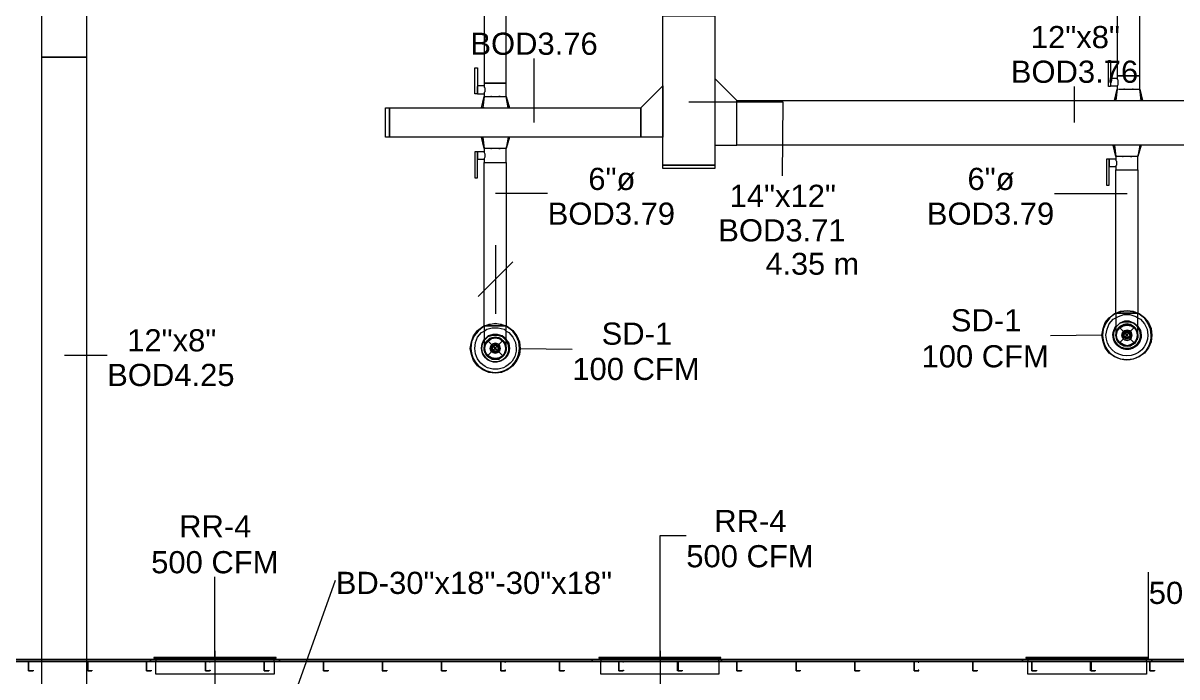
# Model space of a CAD drawing. Header units: metres. Extents: x 39 to 278, y -7 to 151.
# Drawn here: x 65.25 to 73.19, y 36.46 to 40.95 of the extents above; entities that cross this region are included whole.
import ezdxf

# ---------------------------------------------------------------- set-up
doc = ezdxf.new("R2010")
doc.units = ezdxf.units.M
doc.layers.add('HVAC - Ductos', color=5, linetype='Continuous', lineweight=50)
doc.layers.add('PDF_Geometry', color=7, linetype='Continuous', true_color=0xaaaaaa)
doc.layers.add('PDF_Text', color=7, linetype='Continuous')
doc.styles.add('PDF Helvetica', font='')
doc.styles.get('PDF Helvetica').set_extended_font_data('Helvetica')

msp = doc.modelspace()

# ---------------------------------------------------------------- linework, layer by layer
at = {"layer": 'HVAC - Ductos', "lineweight": 0}
for points in [[(72.7753, 41.8268), (72.7753, 40.5892), (72.7799, 40.5892), (72.789, 40.5892), (72.7981, 40.5892), (72.8165, 40.5892), (72.8349, 40.5892), (72.8531, 40.5892), (72.8715, 40.5892), (72.8898, 40.5892), (72.9081, 40.5892), (72.9173, 40.5892), (72.9265, 40.5892), (72.9311, 40.5892), (72.9311, 41.8268)], [(68.7647, 40.2684), (68.7647, 40.7084)], [(72.7844, 40.4975), (72.789, 40.4975), (72.7981, 40.4975), (72.8165, 40.4975), (72.8349, 40.4975), (72.8531, 40.4975), (72.8715, 40.4975), (72.8898, 40.4975), (72.9081, 40.4975), (72.9173, 40.4975), (72.9219, 40.4975), (72.9265, 40.4975), (72.9311, 40.4975), (72.9311, 40.5892), (72.9265, 40.5892), (72.9173, 40.5892), (72.9081, 40.5892), (72.8898, 40.5892), (72.8715, 40.5892), (72.8531, 40.5892), (72.8349, 40.5892), (72.8165, 40.5892), (72.7981, 40.5892), (72.789, 40.5892), (72.7799, 40.5892), (72.7753, 40.5892), (72.7753, 40.5709), (72.7294, 40.5709)], [(72.7294, 40.5663), (72.7294, 40.5617), (72.7294, 40.5572), (72.7294, 40.5526), (72.7294, 40.5434), (72.7294, 40.5388), (72.7294, 40.5296), (72.7294, 40.525), (72.7294, 40.5205), (72.7753, 40.5205), (72.7753, 40.4975), (72.7799, 40.4975)], [(72.7753, 40.5709), (72.7753, 40.5663), (72.7799, 40.5617), (72.7799, 40.5572), (72.7799, 40.548), (72.7799, 40.5388), (72.7799, 40.5296), (72.7799, 40.525), (72.7753, 40.5205)], [(68.421, 40.3692), (68.4119, 40.3692), (68.4073, 40.3692), (68.4027, 40.3692), (68.421, 40.4472), (68.4256, 40.4472), (68.4302, 40.4472), (68.4439, 40.4472), (68.4577, 40.4472), (68.476, 40.4472), (68.4989, 40.4472), (68.5173, 40.4472), (68.5356, 40.4472), (68.5494, 40.4472), (68.5631, 40.4472), (68.5677, 40.4472), (68.5723, 40.4472), (68.5723, 40.5388), (68.5631, 40.5388), (68.5494, 40.5388), (68.5356, 40.5388), (68.5173, 40.5388), (68.4989, 40.5388), (68.476, 40.5388), (68.4577, 40.5388), (68.4439, 40.5388), (68.4302, 40.5388), (68.4256, 40.5388), (68.421, 40.5388), (68.421, 40.5205), (68.3752, 40.5205)], [(68.3752, 40.47), (68.3752, 40.4746), (68.3752, 40.4792), (68.3752, 40.4884), (68.3752, 40.4929), (68.3752, 40.4975), (68.3752, 40.5067), (68.3752, 40.5113), (68.3752, 40.5159)], [(68.421, 40.5205), (68.421, 40.5159), (68.421, 40.5113), (68.4256, 40.5067), (68.4256, 40.4975), (68.4256, 40.4884), (68.4256, 40.4792), (68.421, 40.4746), (68.421, 40.47), (68.421, 40.4655)], [(72.4819, 40.2684), (72.4819, 40.5159)], [(72.7615, 40.4196), (72.7569, 40.4196), (72.7753, 40.4975), (72.7569, 40.4196), (72.7615, 40.4196), (72.7707, 40.4196), (72.7799, 40.4196), (72.7981, 40.4196), (72.8027, 40.4196)], [(72.7753, 40.4975), (72.7661, 40.4196)], [(72.9494, 40.4196), (72.9311, 40.4975), (72.9494, 40.4196)], [(72.9403, 40.4196), (72.9311, 40.4975)], [(68.3752, 40.4655), (68.421, 40.4655), (68.421, 40.4472), (68.4119, 40.3692)], [(68.4073, 40.3692), (68.4027, 40.3692), (68.421, 40.4472)], [(68.4256, 40.4472), (68.4256, 40.4472)], [(68.4256, 40.4472), (68.4256, 40.4472)], [(68.4989, 40.4472), (68.4989, 40.4472)], [(68.4989, 40.4472), (68.4989, 40.4472)], [(68.5951, 40.3692), (68.5723, 40.4472), (68.5951, 40.3692)], [(68.586, 40.3692), (68.5723, 40.4472)], [(69.8281, 40.4105), (70.4744, 40.4105), (70.4698, 39.9018)], [(72.8073, 40.4196), (72.8211, 40.4196), (72.8303, 40.4196), (72.8349, 40.4196)], [(72.8073, 40.4196), (72.8073, 40.4196)], [(72.8394, 40.4196), (72.8623, 40.4196), (72.8669, 40.4196)], [(72.8715, 40.4196), (72.8853, 40.4196), (72.8944, 40.4196), (72.899, 40.4196), (72.9081, 40.4196), (72.9219, 40.4196)], [(72.8715, 40.4196), (72.8715, 40.4196)], [(72.9265, 40.4196), (72.9357, 40.4196), (72.9403, 40.4196), (72.9449, 40.4196), (72.9494, 40.4196), (72.9449, 40.4196)], [(72.9357, 40.4196), (72.9311, 40.4196)], [(68.4256, 40.3692), (68.4439, 40.3692), (68.4485, 40.3692), (68.4531, 40.3692), (68.4623, 40.3692), (68.476, 40.3692), (68.4806, 40.3692)], [(68.4852, 40.3692), (68.5081, 40.3692), (68.5127, 40.3692), (68.5173, 40.3692), (68.531, 40.3692), (68.5402, 40.3692), (68.5448, 40.3692), (68.554, 40.3692), (68.5677, 40.3692)], [(68.5723, 40.3692), (68.5814, 40.3692), (68.586, 40.3692), (68.5906, 40.3692), (68.5951, 40.3692), (68.5906, 40.3692)], [(68.5769, 40.3692), (68.5769, 40.3692)], [(68.586, 40.1676), (68.5723, 40.0896), (68.5677, 40.0896), (68.5631, 40.0896), (68.5494, 40.0896), (68.5356, 40.0896), (68.5173, 40.0896), (68.4989, 40.0896), (68.476, 40.0896), (68.4577, 40.0896), (68.4439, 40.0896), (68.4302, 40.0896), (68.4256, 40.0896), (68.421, 40.0896), (68.421, 40.0667), (68.3752, 40.0667), (68.3569, 40.0667), (68.3569, 39.888), (68.3752, 39.888), (68.3752, 40.0667), (68.3752, 40.0621), (68.3752, 40.0576), (68.3752, 40.053), (68.3752, 40.0484), (68.3752, 40.0392), (68.3752, 40.0346), (68.3752, 40.03), (68.3752, 40.0209), (68.3752, 40.0163), (68.421, 40.0163), (68.421, 39.9934), (68.4256, 39.9934), (68.4302, 39.9934), (68.4439, 39.9934), (68.4577, 39.9934), (68.476, 39.9934), (68.4989, 39.9934), (68.5173, 39.9934), (68.5356, 39.9934), (68.5494, 39.9934), (68.5631, 39.9934), (68.5723, 39.9934), (68.5723, 40.0896)], [(68.421, 40.1676), (68.4119, 40.1676), (68.421, 40.0896), (68.4027, 40.1676), (68.4073, 40.1676), (68.4027, 40.1676), (68.421, 40.0896)], [(68.4806, 40.1676), (68.476, 40.1676), (68.4623, 40.1676), (68.4531, 40.1676), (68.4485, 40.1676), (68.4439, 40.1676), (68.4256, 40.1676)], [(68.5677, 40.1676), (68.554, 40.1676), (68.5448, 40.1676), (68.5402, 40.1676), (68.531, 40.1676), (68.5173, 40.1676), (68.5127, 40.1676), (68.5081, 40.1676), (68.4852, 40.1676)], [(68.5906, 40.1676), (68.5951, 40.1676), (68.5906, 40.1676), (68.586, 40.1676), (68.5814, 40.1676), (68.5723, 40.1676)], [(68.5951, 40.1676), (68.5723, 40.0896), (68.5951, 40.1676)], [(68.4256, 40.0896), (68.4256, 40.0896)], [(68.4256, 40.0896), (68.4256, 40.0896)], [(68.4989, 40.0896), (68.4989, 40.0896)], [(68.4989, 40.0896), (68.4989, 40.0896)], [(72.9311, 40.1125), (72.9173, 40.0346), (72.9127, 40.0346), (72.9081, 40.0346), (72.8944, 40.0346), (72.8807, 40.0346), (72.8623, 40.0346), (72.844, 40.0346), (72.8211, 40.0346), (72.8027, 40.0346), (72.789, 40.0346), (72.7753, 40.0346), (72.7707, 40.0346), (72.7661, 40.0346), (72.7661, 40.0163), (72.7202, 40.0163), (72.7019, 40.0163), (72.7019, 39.8375), (72.7202, 39.8375), (72.7202, 40.0163), (72.7202, 40.0117), (72.7202, 40.0072), (72.7202, 40.0026), (72.7202, 39.998), (72.7202, 39.9888), (72.7202, 39.9842), (72.7202, 39.975), (72.7202, 39.9705), (72.7202, 39.9659), (72.7661, 39.9659), (72.7661, 39.9429), (72.7707, 39.9429), (72.7753, 39.9429), (72.789, 39.9429), (72.8027, 39.9429), (72.8211, 39.9429), (72.844, 39.9429), (72.8623, 39.9429), (72.8807, 39.9429), (72.8944, 39.9429), (72.9081, 39.9429), (72.9173, 39.9429), (72.9173, 40.0346)], [(72.7661, 40.1125), (72.7569, 40.1125), (72.7661, 40.0346), (72.7477, 40.1125), (72.7523, 40.1125), (72.7477, 40.1125), (72.7661, 40.0346)], [(72.8257, 40.1125), (72.8211, 40.1125), (72.8073, 40.1125), (72.7981, 40.1125), (72.7935, 40.1125), (72.789, 40.1125), (72.7707, 40.1125)], [(72.9127, 40.1125), (72.899, 40.1125), (72.8898, 40.1125), (72.8853, 40.1125), (72.8761, 40.1125), (72.8623, 40.1125), (72.8577, 40.1125), (72.8531, 40.1125), (72.8303, 40.1125)], [(72.9357, 40.1125), (72.9403, 40.1125), (72.9357, 40.1125), (72.9311, 40.1125), (72.9265, 40.1125), (72.9173, 40.1125)], [(72.9403, 40.1125), (72.9173, 40.0346), (72.9403, 40.1125)], [(68.421, 40.0667), (68.421, 40.0621), (68.4256, 40.053), (68.4256, 40.0438), (68.4256, 40.0346), (68.4256, 40.03), (68.421, 40.0209), (68.421, 40.0163)], [(72.7661, 40.0163), (72.7661, 40.0117), (72.7661, 40.0072), (72.7707, 40.0026), (72.7707, 39.9934), (72.7707, 39.9842), (72.7707, 39.975), (72.7661, 39.9705), (72.7661, 39.9659)], [(72.7707, 40.0346), (72.7707, 40.0346)], [(72.7707, 40.0346), (72.7707, 40.0346)], [(68.4989, 39.7826), (68.8565, 39.7826)], [(72.844, 39.778), (72.3444, 39.778)], [(68.4989, 39.425), (68.4989, 39.1913), (68.4989, 38.953)], [(68.6181, 39.3104), (68.4989, 39.1913), (68.3798, 39.0722)], [(72.7661, 38.9576), (72.7981, 38.9713), (72.844, 38.9759), (72.8853, 38.9713), (72.9173, 38.9576)], [(72.9173, 38.953), (72.8853, 38.9667), (72.844, 38.9713), (72.7981, 38.9667), (72.7661, 38.953)], [(68.421, 38.8704), (68.4531, 38.8796), (68.4989, 38.8888), (68.5402, 38.8796), (68.5723, 38.8704)], [(72.7661, 38.9576), (72.7707, 38.9576), (72.7753, 38.9576), (72.789, 38.9576), (72.8027, 38.9576), (72.8211, 38.9576), (72.844, 38.9576), (72.8623, 38.9576), (72.8807, 38.9576), (72.8944, 38.9576), (72.9081, 38.9576), (72.9173, 38.9576)], [(72.7661, 38.9254), (72.7844, 38.9346), (72.8211, 38.9484), (72.8623, 38.9484), (72.9036, 38.9346), (72.9173, 38.9254)], [(68.5723, 38.8659), (68.5402, 38.8796), (68.4989, 38.8842), (68.4531, 38.8796), (68.421, 38.8659)], [(68.5723, 38.7146), (68.5723, 38.7238), (68.5723, 38.7421), (68.5723, 38.7696), (68.5723, 38.8063), (68.5723, 38.8475), (68.5723, 38.8704), (68.5631, 38.8704), (68.5494, 38.8704), (68.5356, 38.8704), (68.5173, 38.8704), (68.4989, 38.8704), (68.476, 38.8704), (68.4577, 38.8704), (68.4439, 38.8704), (68.4302, 38.8704), (68.4256, 38.8704), (68.421, 38.8704), (68.421, 38.8246), (68.421, 38.7834), (68.421, 38.7513), (68.421, 38.7284), (68.421, 38.7192)], [(68.421, 38.8704), (68.4256, 38.8704), (68.4302, 38.8704), (68.4439, 38.8704), (68.4577, 38.8704), (68.476, 38.8704), (68.4989, 38.8704), (68.5173, 38.8704), (68.5356, 38.8704), (68.5494, 38.8704), (68.5631, 38.8704), (68.5723, 38.8704)], [(68.421, 38.8338), (68.4393, 38.8475), (68.476, 38.8567), (68.5173, 38.8567), (68.5585, 38.8475), (68.5723, 38.8338)], [(72.9173, 38.8109), (72.9173, 38.8246), (72.9081, 38.8429), (72.8944, 38.8613), (72.8807, 38.8704), (72.8623, 38.8796), (72.844, 38.8842), (72.8211, 38.8796), (72.8027, 38.8704), (72.789, 38.8613), (72.7753, 38.8429), (72.7707, 38.8246), (72.7661, 38.8109)], [(72.7707, 38.8338), (72.7753, 38.8384), (72.789, 38.8567), (72.8119, 38.8704)], [(72.7707, 38.8338), (72.7707, 38.8338)], [(72.7753, 38.7788), (72.7707, 38.8063), (72.7753, 38.8292)], [(72.8119, 38.875), (72.8165, 38.875), (72.844, 38.8796), (72.8669, 38.875), (72.8715, 38.875), (72.8761, 38.875)], [(72.8119, 38.875), (72.8119, 38.875)], [(72.8715, 38.8704), (72.8944, 38.8567), (72.9081, 38.8384)], [(72.9127, 38.8384), (72.9127, 38.8338)], [(72.9127, 38.8338), (72.9127, 38.8338)], [(72.9127, 38.8292), (72.9173, 38.8063), (72.9127, 38.7834)], [(72.9173, 38.8659), (72.9173, 38.8659)], [(72.9173, 38.8659), (72.9173, 38.8659)], [(68.4256, 38.7421), (68.4256, 38.7467), (68.4302, 38.7467), (68.4439, 38.7696), (68.4302, 38.7559), (68.4256, 38.7375), (68.421, 38.7238)], [(68.4302, 38.6917), (68.4256, 38.7146), (68.4302, 38.7421)], [(68.5723, 38.7238), (68.5723, 38.7375), (68.5631, 38.7559), (68.5494, 38.7696), (68.5356, 38.7834), (68.5173, 38.788), (68.4989, 38.7926), (68.476, 38.788), (68.4577, 38.7834), (68.4439, 38.7696), (68.4669, 38.7834), (68.4669, 38.788), (68.4714, 38.788)], [(68.4714, 38.7834), (68.4989, 38.788), (68.5219, 38.7834)], [(68.5219, 38.788), (68.5264, 38.788), (68.531, 38.7834)], [(68.5264, 38.7834), (68.5494, 38.7696), (68.5631, 38.7467)], [(68.5677, 38.7467), (68.5677, 38.7421), (68.5723, 38.7146), (68.5677, 38.6917)], [(68.5677, 38.7467), (68.5677, 38.7467)], [(72.6699, 38.8063), (72.3169, 38.8017)], [(72.7661, 38.8063), (72.7661, 38.8063)], [(72.7753, 38.7742), (72.7707, 38.7788)], [(72.8119, 38.7375), (72.789, 38.7559), (72.7753, 38.7742)], [(72.8027, 38.7421), (72.8027, 38.7421)], [(72.8165, 38.733), (72.8119, 38.7375)], [(72.8669, 38.7375), (72.844, 38.733), (72.8165, 38.7375)], [(72.8761, 38.7375), (72.8715, 38.7375), (72.8669, 38.733)], [(72.9081, 38.7742), (72.8944, 38.7559), (72.8715, 38.7375)], [(72.8807, 38.7421), (72.8807, 38.7421)], [(72.8944, 38.7513), (72.899, 38.7513)], [(72.9127, 38.7788), (72.9127, 38.7742)], [(65.5335, 38.6688), (65.8268, 38.6688)], [(68.421, 38.7192), (68.421, 38.7146)], [(68.4302, 38.6826), (68.4256, 38.6871), (68.4256, 38.6917)], [(68.4669, 38.6504), (68.4439, 38.6642), (68.4302, 38.6871)], [(68.5631, 38.6871), (68.5494, 38.6642), (68.5264, 38.6504)], [(68.5677, 38.6917), (68.5677, 38.6871), (68.5677, 38.6826)], [(68.6685, 38.7146), (69.026, 38.71)], [(68.4714, 38.6458), (68.4669, 38.6458)], [(68.5219, 38.6458), (68.4989, 38.6413), (68.4714, 38.6458)], [(68.4989, 38.6413), (68.4989, 38.6413)], [(68.531, 38.6458), (68.5264, 38.6458), (68.5219, 38.6458)], [(69.631, 36.5879), (69.631, 37.4267), (69.8098, 37.4267)], [(66.5693, 36.5879), (66.5693, 37.1425)], [(72.9907, 36.5742), (72.9907, 37.1746)], [(67.0002, 36.0012), (67.3989, 37.1196)], [(66.1522, 36.5834), (66.1614, 36.5834), (66.1614, 36.5604), (66.9773, 36.5604), (66.9773, 36.4734), (66.1614, 36.4734), (66.1614, 36.5604), (66.9773, 36.5604), (66.9773, 36.5834), (66.991, 36.5834), (66.991, 36.5879), (66.1477, 36.5879), (66.1477, 36.5834), (66.991, 36.5834)], [(66.9681, 36.5879), (66.1706, 36.5879)], [(66.5693, 36.6338), (66.5693, 36.3954), (66.5693, 36.1571)], [(70.0252, 36.5879), (69.2323, 36.5879)], [(69.631, 36.6338), (69.631, 36.3954), (69.631, 36.1571)], [(72.1519, 36.5834), (72.1611, 36.5834), (72.1611, 36.5604), (72.9769, 36.5604), (72.9769, 36.4734), (72.1611, 36.4734), (72.1611, 36.5604), (72.9769, 36.5604), (72.9769, 36.5834), (72.9907, 36.5834), (72.9907, 36.5879), (72.1473, 36.5879), (72.1473, 36.5834), (72.9907, 36.5834)], [(72.9677, 36.5879), (72.1748, 36.5879)], [(66.9727, 36.5604), (66.9727, 36.5604)], [(69.2094, 36.5834), (70.0481, 36.5834)], [(70.0298, 36.5604), (70.0298, 36.5604)], [(72.9723, 36.5604), (72.9723, 36.5604)]]:
    msp.add_lwpolyline(points, dxfattribs=at)
for points in [[(68.421, 40.5388), (68.4256, 40.5388), (68.4302, 40.5388), (68.4439, 40.5388), (68.4577, 40.5388), (68.476, 40.5388), (68.4989, 40.5388), (68.5173, 40.5388), (68.5356, 40.5388), (68.5494, 40.5388), (68.5631, 40.5388), (68.5723, 40.5388), (68.5723, 41.7855), (68.5631, 41.7855), (68.5494, 41.7855), (68.5356, 41.7855), (68.5173, 41.7855), (68.4989, 41.7855), (68.476, 41.7855), (68.4577, 41.7855), (68.4439, 41.7855), (68.4302, 41.7855), (68.4256, 41.7855), (68.421, 41.7855)], [(65.6848, 41.6296), (65.6848, 40.7176), (65.3776, 40.7176), (65.3776, 41.6296)], [(69.6494, 39.975), (69.6494, 41.0018), (70.0069, 41.0018), (70.0069, 39.975)], [(65.6848, 34.9288), (65.6848, 34.9562), (65.6848, 34.9883), (65.6848, 35.025), (65.6848, 35.0662), (65.6848, 35.1075), (65.3776, 35.1075), (65.3776, 40.7176), (65.6848, 40.7176), (65.6848, 35.1075), (65.3776, 35.1075), (65.3776, 35.0662), (65.3776, 35.025), (65.3776, 34.9883), (65.3776, 34.9562), (65.3776, 34.9288), (65.3776, 34.7546), (65.6848, 34.7546)], [(68.3569, 40.6442), (68.3752, 40.6442), (68.3752, 40.4655), (68.3569, 40.4655)], [(72.7157, 40.6946), (72.7294, 40.6946), (72.7294, 40.5159), (72.7157, 40.5159)], [(70.1581, 40.1125), (70.1581, 40.4196), (70.0069, 40.5709), (70.0069, 40.1125)], [(69.4981, 40.3692), (69.6494, 40.5205), (69.6494, 40.1676), (69.4981, 40.1676)], [(72.8257, 40.4975), (72.8211, 40.4975)], [(72.8853, 40.4975), (72.8807, 40.4975)], [(68.4714, 40.4472), (68.4669, 40.4472)], [(68.531, 40.4472), (68.5264, 40.4472), (68.5219, 40.4472), (68.5264, 40.4472)], [(73.4536, 40.1125), (70.1581, 40.1125), (70.1581, 40.4196), (73.4536, 40.4196)], [(67.7701, 40.3692), (67.7701, 40.1676), (67.7427, 40.1676), (67.7427, 40.3692)], [(67.7701, 40.3692), (69.4981, 40.3692), (69.4981, 40.1676), (67.7701, 40.1676)], [(68.4669, 40.0896), (68.4714, 40.0896)], [(68.5219, 40.0896), (68.5264, 40.0896), (68.531, 40.0896), (68.5264, 40.0896)], [(72.8119, 40.0346), (72.8165, 40.0346)], [(72.8669, 40.0346), (72.8715, 40.0346), (72.8761, 40.0346), (72.8715, 40.0346)], [(68.5723, 39.9934), (68.5723, 38.8704), (68.5814, 38.8659), (68.6181, 38.8384), (68.6456, 38.8017), (68.6639, 38.7604), (68.6685, 38.7146), (68.6639, 38.6734), (68.6456, 38.6321), (68.6181, 38.5954), (68.5814, 38.5679), (68.5402, 38.5496), (68.4989, 38.545), (68.4531, 38.5496), (68.4119, 38.5679), (68.3752, 38.5954), (68.3477, 38.6321), (68.3339, 38.6734), (68.3247, 38.7146), (68.3339, 38.7604), (68.3477, 38.8017), (68.3752, 38.8384), (68.4119, 38.8659), (68.421, 38.8704), (68.421, 39.9934), (68.4256, 39.9934), (68.4302, 39.9934), (68.4439, 39.9934), (68.4577, 39.9934), (68.476, 39.9934), (68.4989, 39.9934), (68.5173, 39.9934), (68.5356, 39.9934), (68.5494, 39.9934), (68.5631, 39.9934)], [(69.6494, 39.975), (70.0069, 39.975), (70.0069, 39.9521), (69.6494, 39.9521)], [(72.9173, 39.9429), (72.9173, 38.9576), (72.9265, 38.953), (72.9631, 38.9254), (72.9907, 38.8934), (73.009, 38.8521), (73.0136, 38.8063), (73.009, 38.7604), (72.9907, 38.7192), (72.9631, 38.6826), (72.9265, 38.6596), (72.8853, 38.6413), (72.844, 38.6367), (72.7981, 38.6413), (72.7569, 38.6596), (72.7202, 38.6826), (72.6927, 38.7192), (72.679, 38.7604), (72.6699, 38.8063), (72.679, 38.8521), (72.6927, 38.8934), (72.7202, 38.9254), (72.7569, 38.953), (72.7661, 38.9576), (72.7661, 39.9429), (72.7707, 39.9429), (72.7753, 39.9429), (72.789, 39.9429), (72.8027, 39.9429), (72.8211, 39.9429), (72.844, 39.9429), (72.8623, 39.9429), (72.8807, 39.9429), (72.8944, 39.9429), (72.9081, 39.9429)], [(72.7707, 38.8659), (72.7935, 38.8888), (72.8257, 38.9026), (72.8577, 38.9026), (72.8898, 38.8888), (72.9173, 38.8659), (72.8898, 38.8888), (72.8577, 38.9026), (72.8257, 38.9026), (72.7935, 38.8888), (72.7707, 38.8659), (72.7661, 38.8659)], [(72.9127, 38.8659), (72.8898, 38.8888), (72.8577, 38.898), (72.8257, 38.898), (72.7935, 38.8888), (72.7707, 38.8659), (72.7661, 38.8613), (72.7707, 38.8659), (72.7935, 38.8888), (72.8257, 38.898), (72.8577, 38.898), (72.8898, 38.8888), (72.9127, 38.8659), (72.9173, 38.8613)], [(68.4256, 38.7788), (68.4485, 38.8017), (68.4806, 38.8109), (68.5127, 38.8109), (68.5448, 38.8017), (68.5723, 38.7788), (68.5723, 38.7742), (68.5723, 38.7788), (68.5448, 38.8017), (68.5127, 38.8109), (68.4806, 38.8109), (68.4485, 38.8017), (68.4256, 38.7788), (68.421, 38.7742)], [(72.9127, 38.788), (72.9081, 38.7696), (72.8944, 38.7559), (72.8807, 38.7421), (72.8623, 38.733), (72.844, 38.733), (72.8257, 38.733), (72.8073, 38.7421), (72.789, 38.7559), (72.7799, 38.7696), (72.7707, 38.788), (72.7707, 38.8063), (72.7707, 38.8246), (72.7799, 38.8429), (72.789, 38.8567), (72.8073, 38.8704), (72.8257, 38.875), (72.844, 38.8796), (72.8623, 38.875), (72.8807, 38.8704), (72.8944, 38.8567), (72.9081, 38.8429), (72.9127, 38.8246), (72.9173, 38.8063)], [(72.7753, 38.8338), (72.7935, 38.8567), (72.8165, 38.8704), (72.844, 38.875), (72.8715, 38.8704), (72.8944, 38.8567), (72.9081, 38.8338), (72.9127, 38.8063), (72.9081, 38.7788), (72.8944, 38.7559), (72.8715, 38.7421), (72.844, 38.733), (72.8165, 38.7421), (72.7935, 38.7559), (72.7753, 38.7788), (72.7707, 38.8063)], [(72.8119, 38.8246), (72.8073, 38.8063), (72.8119, 38.8246), (72.8257, 38.8384), (72.844, 38.8429), (72.8623, 38.8384), (72.8715, 38.8246), (72.8761, 38.8063), (72.8715, 38.8246), (72.8577, 38.8338), (72.844, 38.8384), (72.8257, 38.8338)], [(72.8211, 38.82), (72.8165, 38.8063), (72.8211, 38.82), (72.8349, 38.8292), (72.8486, 38.8292), (72.8623, 38.82), (72.8669, 38.8063), (72.8623, 38.82), (72.8486, 38.8292), (72.8349, 38.8292)], [(72.8303, 38.82), (72.844, 38.8246), (72.8577, 38.82), (72.8623, 38.8063), (72.8577, 38.7926), (72.844, 38.788), (72.8303, 38.7926), (72.8211, 38.8063)], [(72.8394, 38.8017), (72.844, 38.8017), (72.8486, 38.8063), (72.844, 38.8017), (72.8394, 38.8017), (72.8349, 38.8063), (72.8394, 38.8109), (72.844, 38.8109), (72.8486, 38.8063), (72.844, 38.8109), (72.8394, 38.8109), (72.8394, 38.8063)], [(72.899, 38.7513), (72.9081, 38.7696), (72.9173, 38.788), (72.9173, 38.8063), (72.9173, 38.8109), (72.9173, 38.8063), (72.9173, 38.788), (72.9081, 38.7696)], [(72.9403, 38.8063), (72.9357, 38.8384), (72.9173, 38.8659), (72.9357, 38.8384)], [(68.5677, 38.7742), (68.5448, 38.7972), (68.5127, 38.8063), (68.4806, 38.8063), (68.4485, 38.7972), (68.4256, 38.7742), (68.421, 38.7696), (68.4256, 38.7742), (68.4485, 38.7972), (68.4806, 38.8063), (68.5127, 38.8063), (68.5448, 38.7972), (68.5677, 38.7742), (68.5723, 38.7696)], [(68.4714, 38.7834), (68.4989, 38.788), (68.5264, 38.7834), (68.5494, 38.765), (68.5631, 38.7421), (68.5677, 38.7146), (68.5631, 38.6871), (68.5494, 38.6642), (68.5264, 38.6504), (68.4989, 38.6458), (68.4714, 38.6504), (68.4485, 38.6642), (68.4302, 38.6871), (68.4256, 38.7146), (68.4302, 38.7421), (68.4485, 38.765)], [(68.5677, 38.6963), (68.5631, 38.678), (68.5494, 38.6642), (68.5356, 38.6504), (68.5173, 38.6458), (68.4989, 38.6413), (68.4806, 38.6458), (68.4623, 38.6504), (68.4439, 38.6642), (68.4348, 38.678), (68.4256, 38.6963), (68.4256, 38.7146), (68.4256, 38.733), (68.4348, 38.7513), (68.4439, 38.7696), (68.4623, 38.7788), (68.4806, 38.788), (68.4989, 38.788), (68.5173, 38.788), (68.5356, 38.7788), (68.5494, 38.7696), (68.5631, 38.7513), (68.5677, 38.733), (68.5723, 38.7146)], [(68.4669, 38.733), (68.4623, 38.7146), (68.4669, 38.733), (68.4806, 38.7467), (68.4989, 38.7513), (68.5173, 38.7467), (68.5264, 38.733), (68.531, 38.7146), (68.5264, 38.733), (68.5127, 38.7467), (68.4989, 38.7513), (68.4806, 38.7467)], [(68.476, 38.7284), (68.4714, 38.7146), (68.476, 38.733), (68.4897, 38.7421), (68.5035, 38.7421), (68.5173, 38.733), (68.5219, 38.7146), (68.5173, 38.7284), (68.5035, 38.7375), (68.4897, 38.7375)], [(68.4852, 38.7284), (68.4989, 38.7375), (68.5127, 38.7284), (68.5173, 38.7146), (68.5127, 38.7008), (68.4989, 38.6963), (68.4852, 38.7008), (68.476, 38.7146)], [(68.5951, 38.7146), (68.5906, 38.7513), (68.5723, 38.7742), (68.5906, 38.7513)], [(72.8715, 38.788), (72.8761, 38.8063), (72.8715, 38.788), (72.8623, 38.7742), (72.844, 38.7696), (72.8257, 38.7742), (72.8119, 38.788), (72.8073, 38.8063), (72.8119, 38.788), (72.8257, 38.7742), (72.844, 38.7696), (72.8577, 38.7742)], [(72.8623, 38.7926), (72.8669, 38.8063), (72.8623, 38.7926), (72.8486, 38.7834), (72.8349, 38.7834), (72.8211, 38.7926), (72.8165, 38.8063), (72.8211, 38.7926), (72.8349, 38.7834), (72.8486, 38.7834)], [(68.421, 38.7238), (68.421, 38.7146)], [(68.5264, 38.7008), (68.531, 38.7146), (68.5264, 38.6963), (68.5173, 38.6871), (68.4989, 38.6826), (68.4806, 38.6871), (68.4669, 38.6963), (68.4623, 38.7146), (68.4669, 38.7008), (68.4806, 38.6871), (68.4989, 38.6826), (68.5127, 38.6871)], [(68.5173, 38.7008), (68.5219, 38.7146), (68.5173, 38.7008), (68.5035, 38.6917), (68.4897, 38.6917), (68.476, 38.7008), (68.4714, 38.7146), (68.476, 38.7008), (68.4897, 38.6917), (68.5035, 38.6917)], [(68.4943, 38.71), (68.4989, 38.71), (68.5035, 38.7146), (68.4989, 38.71), (68.4943, 38.71), (68.4897, 38.7146), (68.4943, 38.7192), (68.4989, 38.7192), (68.5035, 38.7146), (68.4989, 38.7192), (68.4943, 38.7192), (68.4943, 38.7146)], [(70.0481, 36.5879), (69.2094, 36.5879), (69.2094, 36.5834), (69.2231, 36.5834), (69.2231, 36.5604), (70.0344, 36.5604), (70.0344, 36.5834), (70.0481, 36.5834)], [(66.2943, 36.5604), (66.1706, 36.5604)], [(66.5327, 36.5604), (66.3722, 36.5604)], [(66.771, 36.5604), (66.6106, 36.5604)], [(66.9727, 36.5604), (66.8489, 36.5604)], [(70.0344, 36.5604), (70.0344, 36.4734), (69.2231, 36.4734), (69.2231, 36.5604)], [(69.356, 36.5604), (69.2323, 36.5604)], [(69.5943, 36.5604), (69.4339, 36.5604)], [(69.8281, 36.5604), (69.6723, 36.5604)], [(70.0298, 36.5604), (69.9106, 36.5604)], [(72.294, 36.5604), (72.1748, 36.5604)], [(72.5323, 36.5604), (72.3719, 36.5604)], [(72.7707, 36.5604), (72.6103, 36.5604)], [(72.9723, 36.5604), (72.8486, 36.5604)]]:
    msp.add_lwpolyline(points, close=True, dxfattribs=at)
for points in [[(72.7661, 38.953), (72.7569, 38.953), (72.7248, 38.9254), (72.6973, 38.8888), (72.679, 38.8475), (72.6744, 38.8063, 1.01401), (73.009, 38.8063), (73.0044, 38.8475), (72.9861, 38.8888), (72.9631, 38.9254), (72.9265, 38.953), (72.9173, 38.953)], [(72.9173, 38.9254), (72.9357, 38.9163), (72.9631, 38.8842), (72.9815, 38.8475), (72.9861, 38.8063, -0.994124), (72.6973, 38.8063), (72.7065, 38.8475), (72.7202, 38.8842), (72.7477, 38.9163), (72.7661, 38.9254)], [(72.9173, 38.8063), (72.9173, 38.8109), (72.9173, 38.8292), (72.9173, 38.8613), (72.9173, 38.898), (72.9173, 38.9392), (72.9173, 38.9576), (72.9081, 38.9576), (72.8944, 38.9576), (72.8807, 38.9576), (72.8623, 38.9576), (72.844, 38.9576), (72.8211, 38.9576), (72.8027, 38.9576), (72.789, 38.9576), (72.7753, 38.9576), (72.7707, 38.9576), (72.7661, 38.9576), (72.7661, 38.9163), (72.7661, 38.875), (72.7661, 38.8429), (72.7661, 38.82), (72.7661, 38.8063), (72.7661, 38.8109), (72.7661, 38.8063, 0.64931), (72.8944, 38.7513, -0.66345), (72.7661, 38.8063)], [(68.421, 38.8659), (68.4119, 38.8613), (68.3798, 38.8338), (68.3523, 38.8017), (68.3339, 38.7604), (68.3293, 38.7146, 0.986375), (68.6639, 38.7146), (68.6594, 38.7604), (68.641, 38.8017), (68.6181, 38.8338), (68.5814, 38.8613), (68.5723, 38.8659)], [(68.5723, 38.8338), (68.5906, 38.8246), (68.6181, 38.7926), (68.6364, 38.7559), (68.641, 38.7146, -1.013326), (68.3569, 38.7146), (68.3614, 38.7559), (68.3752, 38.7926), (68.4027, 38.8246), (68.421, 38.8338)]]:
    msp.add_lwpolyline(points, format="xyb", dxfattribs=at)
for points in [[(72.7477, 38.8063, 1.009884), (72.9403, 38.8063, -1.404441), (72.7661, 38.8659), (72.7523, 38.8384), (72.7477, 38.8063), (72.7523, 38.8384), (72.7661, 38.8613, 1.368444), (72.9357, 38.8063), (72.9311, 38.8384), (72.9173, 38.8613, -1.368444)], [(68.4027, 38.7146, 0.962578), (68.5951, 38.7146, -1.355417), (68.421, 38.7742), (68.4073, 38.7513), (68.4027, 38.7146), (68.4073, 38.7467), (68.421, 38.7696, 1.368411), (68.5906, 38.7146), (68.586, 38.7467), (68.5723, 38.7696, -1.368432)], [(68.421, 38.7146, 1.02933), (68.5723, 38.7238, -1.06559)]]:
    msp.add_lwpolyline(points, format="xyb", close=True, dxfattribs=at)
at = {"layer": 'PDF_Geometry', "color": 8, "lineweight": 0, "true_color": 0x808080}
for points in [[(72.9036, 38.8521), (72.8669, 38.8796), (72.8211, 38.8796), (72.7799, 38.8521), (72.7661, 38.8063), (72.7799, 38.7604), (72.8211, 38.733), (72.8669, 38.733), (72.9036, 38.7604), (72.9173, 38.8063)], [(68.5585, 38.7604), (68.5219, 38.788), (68.476, 38.788), (68.4348, 38.7604), (68.421, 38.7146), (68.4348, 38.6734), (68.476, 38.6413), (68.5219, 38.6413), (68.5585, 38.6734), (68.5723, 38.7146)]]:
    msp.add_lwpolyline(points, close=True, dxfattribs=at)
for points in [[(72.789, 38.8613), (72.8944, 38.7513)], [(72.8944, 38.8613), (72.789, 38.7513)], [(68.4439, 38.7696), (68.5494, 38.6642)], [(68.5494, 38.7696), (68.4439, 38.6642)]]:
    msp.add_lwpolyline(points, dxfattribs=at)
at = {"layer": 'PDF_Geometry', "lineweight": 0}
for points in [[(63.1272, 36.5742), (61.0142, 36.5742), (60.1251, 36.5742), (60.1251, 36.5604), (61.0142, 36.5604), (60.1251, 36.5604), (60.1251, 36.5742), (61.0142, 36.5742), (61.0142, 36.5604), (61.0142, 36.5742), (63.1272, 36.5742), (64.0118, 36.5742), (66.1247, 36.5742), (64.0118, 36.5742), (63.1272, 36.5742), (63.1272, 36.5604), (64.0118, 36.5604), (63.1272, 36.5604)], [(66.1247, 36.5742), (66.1247, 36.5604), (66.1247, 36.5742), (64.0118, 36.5742), (64.0118, 36.5604), (64.0714, 36.5604), (64.0118, 36.5604), (64.0118, 36.5742)], [(65.286, 36.5604), (64.9102, 36.5604)], [(65.3181, 36.5604), (65.286, 36.5604), (65.286, 36.5558), (65.286, 36.4962), (65.3181, 36.4962), (65.3181, 36.5008), (65.3181, 36.4962), (65.286, 36.4962), (65.286, 36.5558), (65.286, 36.5604), (65.3181, 36.5604), (65.3181, 36.5558)], [(66.1018, 36.5604), (65.3181, 36.5604)], [(65.6939, 36.5558), (65.6939, 36.4962), (65.7214, 36.4962), (65.7214, 36.5008), (65.7214, 36.4962), (65.6939, 36.4962), (65.6939, 36.5558), (65.6939, 36.5604)], [(66.1293, 36.5604), (66.1018, 36.5604), (66.0972, 36.5604), (66.0972, 36.5558), (66.0972, 36.4962), (66.1018, 36.4962), (66.1293, 36.4962), (66.1293, 36.5008), (66.1293, 36.4962), (66.1018, 36.4962), (66.0972, 36.4962), (66.0972, 36.5558), (66.0972, 36.5604), (66.1018, 36.5604), (66.1293, 36.5604), (66.1293, 36.5558)], [(69.1635, 36.5742), (67.0139, 36.5742), (66.1247, 36.5742), (66.1247, 36.5604), (66.1247, 36.5742), (67.0139, 36.5742), (67.0139, 36.5604), (67.0139, 36.5742), (69.1635, 36.5742), (70.0527, 36.5742), (72.1244, 36.5742), (70.0527, 36.5742), (69.1635, 36.5742), (69.1635, 36.5604), (70.0527, 36.5604), (70.0527, 36.5742), (70.0527, 36.5604), (69.1635, 36.5604)], [(66.1293, 36.5604), (67.0139, 36.5604)], [(66.5052, 36.5558), (66.5052, 36.4962), (66.5327, 36.4962), (66.5327, 36.5008), (66.5372, 36.5008), (66.5372, 36.4962), (66.5052, 36.4962), (66.5052, 36.5558), (66.5052, 36.5604)], [(69.1635, 36.5742), (69.1635, 36.5604), (68.971, 36.5604), (69.1635, 36.5604), (69.1635, 36.5742), (67.0139, 36.5742), (67.0139, 36.5604), (67.3164, 36.5604), (67.0139, 36.5604), (67.0139, 36.5742)], [(67.3485, 36.5604), (67.3164, 36.5604), (67.3164, 36.5558), (67.3164, 36.4962), (67.3485, 36.4962), (67.3485, 36.5008), (67.3485, 36.4962), (67.3164, 36.4962), (67.3164, 36.5558), (67.3164, 36.5604), (67.3485, 36.5604), (67.3485, 36.5558)], [(67.7244, 36.5604), (67.3485, 36.5604)], [(67.7519, 36.5604), (67.7244, 36.5604), (67.7198, 36.5558), (67.7198, 36.4962), (67.7244, 36.4962), (67.7519, 36.4962), (67.7519, 36.5008), (67.7519, 36.4962), (67.7244, 36.4962), (67.7244, 36.5558), (67.7244, 36.5604), (67.7519, 36.5604), (67.7519, 36.5558)], [(68.1277, 36.5604), (67.7519, 36.5604)], [(68.1598, 36.5604), (68.1277, 36.5604), (68.1277, 36.5558), (68.1277, 36.4962), (68.1598, 36.4962), (68.1598, 36.5008), (68.1598, 36.4962), (68.1277, 36.4962), (68.1277, 36.5558), (68.1277, 36.5604), (68.1598, 36.5604), (68.1598, 36.5558)], [(68.5356, 36.5604), (68.1598, 36.5604)], [(68.5677, 36.5604), (68.5356, 36.5604), (68.5356, 36.5558), (68.5356, 36.4962), (68.5677, 36.4962), (68.5677, 36.5008), (68.5631, 36.5008), (68.5631, 36.4962), (68.5356, 36.4962), (68.5356, 36.5558), (68.5356, 36.5604), (68.5631, 36.5604), (68.5631, 36.5558), (68.5677, 36.5558)], [(68.9435, 36.5604), (68.5631, 36.5604)], [(68.971, 36.5604), (68.9435, 36.5604), (68.9389, 36.5604), (68.9389, 36.5558), (68.9389, 36.4962), (68.9435, 36.4962), (68.971, 36.4962), (68.971, 36.5008), (68.971, 36.4962), (68.9435, 36.4962), (68.9389, 36.4962), (68.9389, 36.5558), (68.9389, 36.5604), (68.9435, 36.5604), (68.971, 36.5604), (68.971, 36.5558)], [(69.3469, 36.5558), (69.3469, 36.4962), (69.3744, 36.4962), (69.3744, 36.5008), (69.379, 36.5008), (69.379, 36.4962), (69.3469, 36.4962), (69.3469, 36.5558), (69.3469, 36.5604)], [(69.7548, 36.5558), (69.7548, 36.4962), (69.7823, 36.4962), (69.7823, 36.5008), (69.7823, 36.4962), (69.7548, 36.4962), (69.7502, 36.4962), (69.7502, 36.5558), (69.7502, 36.5604), (69.7548, 36.5604)], [(72.1244, 36.5742), (72.1244, 36.5604), (71.8127, 36.5604), (72.1244, 36.5604), (72.1244, 36.5742), (70.0527, 36.5742), (70.0527, 36.5604), (70.1581, 36.5604), (70.0527, 36.5604), (70.0527, 36.5742)], [(70.1902, 36.5604), (70.1581, 36.5604), (70.1581, 36.5558), (70.1581, 36.4962), (70.1902, 36.4962), (70.1902, 36.5008), (70.1902, 36.4962), (70.1581, 36.4962), (70.1581, 36.5558), (70.1581, 36.5604), (70.1902, 36.5604), (70.1902, 36.5558)], [(70.5661, 36.5604), (70.1902, 36.5604)], [(70.5935, 36.5604), (70.5661, 36.5604), (70.5661, 36.5558), (70.5661, 36.4962), (70.5935, 36.4962), (70.5935, 36.5008), (70.5935, 36.4962), (70.5661, 36.4962), (70.5661, 36.5558), (70.5661, 36.5604), (70.5935, 36.5604), (70.5935, 36.5558)], [(70.9739, 36.5604), (70.5935, 36.5604)], [(71.0015, 36.5604), (70.9739, 36.5604), (70.9694, 36.5604), (70.9694, 36.5558), (70.9694, 36.4962), (70.9739, 36.4962), (71.0015, 36.4962), (71.0015, 36.5008), (71.0015, 36.4962), (70.9739, 36.4962), (70.9694, 36.4962), (70.9694, 36.5558), (70.9694, 36.5604), (70.9739, 36.5604), (71.0015, 36.5604), (71.0015, 36.5558)], [(71.3773, 36.5604), (71.0015, 36.5604)], [(71.4094, 36.5604), (71.3773, 36.5604), (71.3773, 36.5558), (71.3773, 36.4962), (71.4094, 36.4962), (71.4094, 36.5008), (71.4048, 36.5008), (71.4048, 36.4962), (71.3773, 36.4962), (71.3773, 36.5558), (71.3773, 36.5604), (71.4048, 36.5604), (71.4048, 36.5558), (71.4094, 36.5558)], [(71.7853, 36.5604), (71.4048, 36.5604)], [(71.8127, 36.5604), (71.7853, 36.5604), (71.7807, 36.5604), (71.7807, 36.5558), (71.7807, 36.4962), (71.7853, 36.4962), (71.8127, 36.4962), (71.8127, 36.5008), (71.8127, 36.4962), (71.7853, 36.4962), (71.7807, 36.4962), (71.7807, 36.5558), (71.7853, 36.5604), (71.8127, 36.5604), (71.8127, 36.5558)], [(75.1265, 36.5742), (73.0136, 36.5742), (72.1244, 36.5742), (72.1244, 36.5604), (73.0136, 36.5604), (72.1244, 36.5604), (72.1244, 36.5742), (73.0136, 36.5742), (73.0136, 36.5604), (73.0136, 36.5742), (75.1265, 36.5742), (76.0157, 36.5742), (77.322, 36.5742), (76.0157, 36.5742), (75.1265, 36.5742), (75.1265, 36.5604), (76.0157, 36.5604), (75.1265, 36.5604)], [(72.1885, 36.5558), (72.1885, 36.4962), (72.2207, 36.4962), (72.2207, 36.5008), (72.2207, 36.4962), (72.1885, 36.4962), (72.1885, 36.5558), (72.1885, 36.5604)], [(72.5965, 36.5558), (72.5965, 36.4962), (72.624, 36.4962), (72.624, 36.5008), (72.624, 36.4962), (72.5965, 36.4962), (72.5919, 36.4962), (72.5919, 36.5558), (72.5919, 36.5604), (72.5965, 36.5604)], [(72.9998, 36.5558), (72.9998, 36.4962), (73.0319, 36.4962), (73.0319, 36.5008), (73.0319, 36.4962), (72.9998, 36.4962), (72.9998, 36.5558), (72.9998, 36.5604)], [(75.1265, 36.5742), (75.1265, 36.5604), (75.0623, 36.5604), (75.1265, 36.5604), (75.1265, 36.5742), (73.0136, 36.5742), (73.0136, 36.5604), (73.4077, 36.5604), (73.0136, 36.5604), (73.0136, 36.5742)]]:
    msp.add_lwpolyline(points, close=True, dxfattribs=at)
for points in [[(65.7214, 36.5604), (65.7214, 36.5558), (65.7214, 36.5604), (65.6939, 36.5604)], [(65.7214, 36.5558), (65.7214, 36.5558)], [(66.5372, 36.5604), (66.5372, 36.5558), (66.5327, 36.5558), (66.5327, 36.5604), (66.5052, 36.5604)], [(66.9406, 36.5604), (66.9406, 36.5558), (66.9406, 36.5604), (66.9131, 36.5604), (66.9085, 36.5558), (66.9085, 36.4962), (66.9131, 36.4962), (66.9406, 36.4962), (66.9406, 36.5008), (66.9406, 36.4962), (66.9131, 36.4962), (66.9085, 36.4962), (66.9085, 36.5558), (66.9085, 36.5604)], [(66.9406, 36.5558), (66.9406, 36.5558)], [(69.379, 36.5604), (69.379, 36.5558), (69.3744, 36.5558), (69.3744, 36.5604), (69.3469, 36.5604)], [(69.7823, 36.5604), (69.7823, 36.5558), (69.7823, 36.5604), (69.7548, 36.5604)], [(69.7823, 36.5558), (69.7823, 36.5558)], [(72.2207, 36.5604), (72.2207, 36.5558), (72.2207, 36.5604), (72.1885, 36.5604)], [(72.2207, 36.5558), (72.2207, 36.5558)], [(72.624, 36.5604), (72.624, 36.5558), (72.624, 36.5604), (72.5965, 36.5604)], [(72.624, 36.5558), (72.624, 36.5558)], [(73.0319, 36.5604), (73.0319, 36.5558), (73.0319, 36.5604), (72.9998, 36.5604)], [(73.0319, 36.5558), (73.0319, 36.5558)], [(65.6939, 36.4962), (65.6939, 36.4962)], [(65.6939, 36.4962), (65.6939, 36.4962)], [(65.7214, 36.5008), (65.7214, 36.5008)], [(66.5052, 36.4962), (66.5052, 36.4962)], [(66.5052, 36.4962), (66.5052, 36.4962)], [(66.9406, 36.5008), (66.9406, 36.5008)], [(69.3469, 36.4962), (69.3469, 36.4962)], [(69.3469, 36.4962), (69.3469, 36.4962)], [(69.7548, 36.4962), (69.7548, 36.4962)], [(69.7823, 36.5008), (69.7823, 36.5008)], [(72.1885, 36.4962), (72.1885, 36.4962)], [(72.1885, 36.4962), (72.1885, 36.4962)], [(72.2207, 36.5008), (72.2207, 36.5008)], [(72.5965, 36.4962), (72.5965, 36.4962)], [(72.624, 36.5008), (72.624, 36.5008)], [(72.9998, 36.4962), (72.9998, 36.4962)], [(72.9998, 36.4962), (72.9998, 36.4962)], [(73.0319, 36.5008), (73.0319, 36.5008)]]:
    msp.add_lwpolyline(points, dxfattribs=at)
at = {"layer": 'PDF_Geometry', "color": 254, "lineweight": 0, "true_color": 0xd2d2d2}
for points in [[(68.1277, 36.5192), (68.1277, 36.5238)], [(68.5356, 36.5466), (68.5356, 36.5466)], [(68.5448, 36.5604), (68.5494, 36.5604)], [(70.1581, 36.5375), (70.1581, 36.5421)], [(70.1765, 36.5604), (70.1765, 36.5604)], [(66.0972, 36.5008), (66.0972, 36.5054)], [(70.9969, 36.4962), (71.0015, 36.4962), (71.0015, 36.5008)]]:
    msp.add_lwpolyline(points, dxfattribs=at)

# ---------------------------------------------------------------- texts
at = {"layer": 'PDF_Text', "lineweight": 0, "attachment_point": 4, "style": 'PDF Helvetica'}
for s, insert, char_height in [('BOD3.76', (68.3258, 40.809), 0.15247), ('12"x8"', (72.1805, 40.8548), 0.15247), ('BOD3.76', (72.043, 40.6165), 0.15247), ('6"ø', (69.1371, 39.8785), 0.15247), ('6"ø', (71.7451, 39.8785), 0.15247), ('14"x12"', (70.1088, 39.7639), 0.15247), ('BOD3.79', (68.8575, 39.6402), 0.15247), ('BOD3.79', (71.4655, 39.6402), 0.15247), ('BOD3.71', (70.0309, 39.5256), 0.15247), ('4.35 m', (70.3563, 39.2957), 0.15059), ('SD-1', (71.6305, 38.9068), 0.15247), ('SD-1', (69.2287, 38.8151), 0.15247), ('12"x8"', (65.9653, 38.7693), 0.15247), ('100 CFM', (71.4288, 38.6593), 0.15247), ('100 CFM', (69.0271, 38.5722), 0.15247), ('BOD4.25', (65.8278, 38.531), 0.15247), ('RR-4', (66.3228, 37.4905), 0.15247), ('RR-4', (70.0034, 37.5272), 0.15247), ('500 CFM', (66.1303, 37.243), 0.15247), ('500 CFM', (69.8109, 37.2842), 0.15247), ('BD-30"x18"-30"x18"', (67.3999, 37.1009), 0.152471), ('500 CFM', (72.9918, 37.0321), 0.15247)]:
    msp.add_mtext(s, dxfattribs=dict(at, insert=insert, char_height=char_height))

doc.saveas('drawing.dxf')
